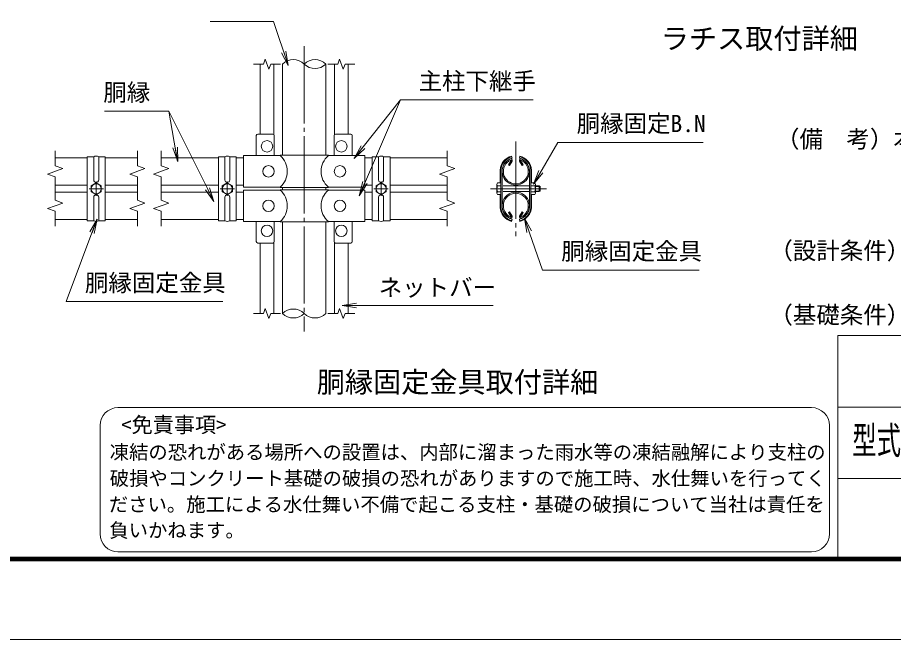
# Model space of a CAD drawing. Units: millimetres, scale not verified. Extents: x -10500 to 10500, y -7425 to 7425.
# Drawn here: x -436 to 5689, y -7425 to -3077 of the extents above; entities that cross this region are included whole.
import ezdxf
from ezdxf.enums import TextEntityAlignment as Align

# ---------------------------------------------------------------- set-up
doc = ezdxf.new("R2010")
doc.units = ezdxf.units.MM
doc.header["$LTSCALE"] = 30
doc.linetypes.add('LONG_CHAIN', pattern=[21, 18, -1, 1, -1])
for name, color, linetype, lineweight in [('0-0_D-TTL', 7, 'Continuous', 9), ('0-1_D-TTL-TXT', 7, 'Continuous', 9), ('0-2_D-STR-TXT', 7, 'Continuous', 9), ('0-4_D-STR1', 1, 'Continuous', 9), ('0-7_D-BMK', 2, 'LONG_CHAIN', 9), ('0-8_D-STR-DIM', 7, 'Continuous', 9), ('0-9_0', 7, 'Continuous', 9), ('0-A_D-STR3', 3, 'Continuous', 9)]:
    doc.layers.add(name, color=color, linetype=linetype, lineweight=lineweight)
doc.styles.add('ＭＳ ゴシック', font='')
doc.styles.get('ＭＳ ゴシック').set_extended_font_data('MS Gothic')

# ---------------------------------------------------------------- blocks, each defined once
blk = doc.blocks.new('_Open')
at = {"layer": '0-9_0'}
blk.add_line((-30, 5), (0, 0), dxfattribs=at)
blk.add_lwpolyline([(-30, -5), (0, 0), (-30, 0)], dxfattribs=at)

msp = doc.modelspace()

# ---------------------------------------------------------------- linework, layer by layer
at = {"layer": '0-0_D-TTL'}
for p, q in [((5300, -5300), (5300, -6850)), ((5300, -5300), (9800, -5300)), ((5300, -5800), (9800, -5800)), ((5300, -6300), (9800, -6300))]:
    msp.add_line(p, q, dxfattribs=at)
at = {"layer": '0-0_D-TTL', "color": 2}
msp.add_lwpolyline([(-10500, 7425), (10500, 7425), (10500, -7425), (-10500, -7425)], close=True, dxfattribs=at)
at = {"layer": '0-0_D-TTL'}
for points in [[(-9825, 6875), (9825, 6875), (9825, -6875), (-9825, -6875)], [(-9818.75, 6868.75), (9818.75, 6868.75), (9818.75, -6868.75), (-9818.75, -6868.75)], [(-9812.5, 6862.5), (9812.5, 6862.5), (9812.5, -6862.5), (-9812.5, -6862.5)], [(-9806.25, 6856.25), (9806.25, 6856.25), (9806.25, -6856.25), (-9806.25, -6856.25)], [(-9800, 6850), (9800, 6850), (9800, -6850), (-9800, -6850)]]:
    msp.add_lwpolyline(points, close=True, dxfattribs=at)
at = {"layer": '0-1_D-TTL-TXT', "color": 2}
for p, q in [((5116.22, -5804.11), (266.22, -5804.11)), ((141.22, -5929.11), (141.22, -6686.95)), ((5241.22, -6686.95), (5241.22, -5929.11)), ((266.22, -6811.95), (5116.22, -6811.95))]:
    msp.add_line(p, q, dxfattribs=at)
for centre, start, end in [((266.22, -5929.11), 90, 180), ((5116.22, -5929.11), 0, 90), ((266.22, -6686.95), 180, 270), ((5116.22, -6686.95), 270, 0)]:
    msp.add_arc(centre, 125, start, end, dxfattribs=at)
at = {"layer": '0-2_D-STR-TXT'}
for p, q in [((2241.02, -3652.05), (1918.08, -4060.26)), ((621.58, -3731.48), (683.43, -4082.69)), ((2890.9, -5090.11), (1836.1, -5090.11))]:
    msp.add_line(p, q, dxfattribs=at)
for points in [[(910.01, -3105.71), (1353.31, -3105.71), (1456.7, -3410.26)], [(3169.72, -3652.05), (2241.02, -3652.05), (1954.66, -4320.77)], [(172.57, -3731.48), (621.58, -3731.48), (935.78, -4361.91)], [(4358.81, -3949.72), (3342.54, -3949.72), (3173.68, -4239.64)], [(1000.29, -5063.09), (-95.93, -5063.09), (119.44, -4489.35)], [(4331.11, -4842.29), (3234.89, -4842.29), (3108.8, -4481.7)]]:
    msp.add_lwpolyline(points, dxfattribs=at)
at = {"layer": '0-4_D-STR1'}
for p, q in [((1417.14, -4039.91), (1417.14, -3402.21)), ((1719.64, -4039.91), (1719.64, -3402.21)), ((51.72, -4057.41), (-173.28, -4057.41)), ((401.72, -4057.41), (176.72, -4057.41)), ((968.39, -4057.41), (568.39, -4057.41)), ((1143.39, -4057.41), (1093.39, -4057.41)), ((1993.39, -4057.41), (2043.39, -4057.41)), ((2168.39, -4057.41), (2568.39, -4057.41)), ((3014.71, -4076.01), (2997.16, -4106.4)), ((3021.65, -4080.02), (3004.11, -4110.41)), ((3074.5, -4080.02), (3092.04, -4110.41)), ((3081.44, -4076.01), (3098.99, -4106.4)), ((2997.16, -4106.4), (3004.11, -4110.41)), ((3098.99, -4106.4), (3092.04, -4110.41)), ((51.72, -4247.91), (-173.28, -4247.91)), ((401.72, -4247.91), (176.72, -4247.91)), ((968.39, -4247.91), (568.39, -4247.91)), ((1143.39, -4247.91), (1093.39, -4247.91)), ((1417.14, -4280.91), (1417.14, -4264.91)), ((1719.64, -4280.91), (1719.64, -4264.91)), ((1993.39, -4247.91), (2043.39, -4247.91)), ((2168.39, -4247.91), (2568.39, -4247.91)), ((51.72, -4297.91), (-173.28, -4297.91)), ((401.72, -4297.91), (176.72, -4297.91)), ((968.39, -4297.91), (568.39, -4297.91)), ((1143.39, -4297.91), (1093.39, -4297.91)), ((1993.39, -4297.91), (2043.39, -4297.91)), ((2168.39, -4297.91), (2568.39, -4297.91)), ((2997.16, -4439.43), (3004.11, -4435.42)), ((3014.71, -4469.82), (2997.16, -4439.43)), ((3021.65, -4465.81), (3004.11, -4435.42)), ((3074.5, -4465.81), (3092.04, -4435.42)), ((3081.44, -4469.82), (3098.99, -4439.43)), ((3098.99, -4439.43), (3092.04, -4435.42)), ((51.72, -4488.41), (-173.28, -4488.41)), ((401.72, -4488.41), (176.72, -4488.41)), ((968.39, -4488.41), (568.39, -4488.41)), ((1143.39, -4488.41), (1093.39, -4488.41)), ((1417.14, -5146.21), (1417.14, -4505.91)), ((1719.64, -5146.21), (1719.64, -4505.91)), ((1993.39, -4488.41), (2043.39, -4488.41)), ((2168.39, -4488.41), (2568.39, -4488.41))]:
    msp.add_line(p, q, dxfattribs=at)
for centre, radius, start, end in [((3048.07, -4152.66), 95.25, 114.32478, 65.67522), ((3048.07, -4152.66), 87.23, 114.32478, 65.67522), ((3012.97, -4075.01), 10.03, 330, 114.32478), ((3012.97, -4075.01), 2, 330, 114.32478), ((3083.18, -4075.01), 10.03, 65.67522, 210), ((3083.18, -4075.01), 2, 65.67522, 210), ((3047.7, -4152.66), 95.25, 5.09104, 65.67522), ((3048.07, -4393.16), 95.25, 294.32478, 245.67522), ((3048.07, -4393.16), 87.23, 294.32478, 245.67522), ((3012.97, -4470.82), 10.03, 245.67522, 30), ((3012.97, -4470.82), 2, 245.67522, 30), ((3083.18, -4470.82), 10.03, 150, 294.32478), ((3083.18, -4470.82), 2, 150, 294.32478)]:
    msp.add_arc(centre, radius, start, end, dxfattribs=at)
at = {"layer": '0-7_D-BMK'}
for p, q in [((1568.39, -3277.21), (1568.39, -5271.21)), ((3048.07, -3943.88), (3048.07, -4604.55)), ((114.22, -4324.21), (114.22, -4224.21)), ((1030.89, -4324.21), (1030.89, -4224.21)), ((2105.89, -4324.21), (2105.89, -4224.21)), ((164.22, -4274.21), (64.22, -4274.21)), ((1080.89, -4274.21), (980.89, -4274.21)), ((2055.89, -4274.21), (2155.89, -4274.21)), ((2869.95, -4274.21), (3263.2, -4274.21))]:
    msp.add_line(p, q, dxfattribs=at)
at = {"layer": '0-8_D-STR-DIM'}
for p, q in [((1295.56, -3366.97), (1282.74, -3402.21)), ((1321.21, -3437.45), (1295.56, -3366.97)), ((1815.56, -3366.97), (1802.74, -3402.21)), ((1841.21, -3437.45), (1815.56, -3366.97)), ((1213.39, -3402.21), (1282.74, -3402.21)), ((1334.04, -3402.21), (1321.21, -3437.45)), ((1334.04, -3402.21), (1403.39, -3402.21)), ((1733.39, -3402.21), (1802.74, -3402.21)), ((1854.04, -3402.21), (1841.21, -3437.45)), ((1854.04, -3402.21), (1923.39, -3402.21)), ((-173.28, -4009.79), (-173.28, -4114.19)), ((401.72, -4009.79), (401.72, -4114.19)), ((568.39, -4009.79), (568.39, -4114.19)), ((2568.39, -4009.79), (2568.39, -4114.19)), ((-226.14, -4171.9), (-120.42, -4133.43)), ((-120.42, -4133.43), (-173.28, -4114.19)), ((348.86, -4171.9), (454.58, -4133.43)), ((454.58, -4133.43), (401.72, -4114.19)), ((515.53, -4171.9), (621.25, -4133.43)), ((621.25, -4133.43), (568.39, -4114.19)), ((2515.53, -4171.9), (2621.25, -4133.43)), ((2621.25, -4133.43), (2568.39, -4114.19)), ((-173.28, -4191.14), (-226.14, -4171.9)), ((-173.28, -4191.14), (-173.28, -4354.69)), ((401.72, -4191.14), (348.86, -4171.9)), ((401.72, -4191.14), (401.72, -4354.69)), ((568.39, -4191.14), (515.53, -4171.9)), ((568.39, -4191.14), (568.39, -4354.69)), ((2568.39, -4191.14), (2515.53, -4171.9)), ((2568.39, -4191.14), (2568.39, -4354.69)), ((-226.14, -4412.4), (-120.42, -4373.93)), ((-120.42, -4373.93), (-173.28, -4354.69)), ((348.86, -4412.4), (454.58, -4373.93)), ((454.58, -4373.93), (401.72, -4354.69)), ((515.53, -4412.4), (621.25, -4373.93)), ((621.25, -4373.93), (568.39, -4354.69)), ((2515.53, -4412.4), (2621.25, -4373.93)), ((2621.25, -4373.93), (2568.39, -4354.69)), ((-173.28, -4431.64), (-226.14, -4412.4)), ((-173.28, -4431.64), (-173.28, -4536.04)), ((401.72, -4431.64), (348.86, -4412.4)), ((401.72, -4431.64), (401.72, -4536.04)), ((568.39, -4431.64), (515.53, -4412.4)), ((568.39, -4431.64), (568.39, -4536.04)), ((2568.39, -4431.64), (2515.53, -4412.4)), ((2568.39, -4431.64), (2568.39, -4536.04)), ((1295.56, -5110.97), (1282.74, -5146.21)), ((1321.21, -5181.45), (1295.56, -5110.97)), ((1815.56, -5110.97), (1802.74, -5146.21)), ((1841.21, -5181.45), (1815.56, -5110.97)), ((1213.39, -5146.21), (1282.74, -5146.21)), ((1334.04, -5146.21), (1321.21, -5181.45)), ((1334.04, -5146.21), (1403.39, -5146.21)), ((1733.39, -5146.21), (1802.74, -5146.21)), ((1854.04, -5146.21), (1841.21, -5181.45)), ((1854.04, -5146.21), (1923.39, -5146.21))]:
    msp.add_line(p, q, dxfattribs=at)
for centre, start, end in [((1492.76, -3478.32), 45.18146, 134.81854), ((1644.01, -3478.32), 45.18146, 134.81854), ((1644.01, -3326.11), 225.18146, 314.81854), ((1492.76, -5222.32), 45.18146, 134.81854), ((1492.76, -5070.11), 225.18146, 314.81854), ((1644.01, -5070.11), 225.18146, 314.81854)]:
    msp.add_arc(centre, 107.29, start, end, dxfattribs=at)
at = {"layer": '0-A_D-STR3'}
for p, q in [((1260.89, -3892.41), (1260.89, -3402.21)), ((1355.89, -3895.8), (1355.89, -3402.21)), ((1780.89, -3895.8), (1780.89, -3402.21)), ((1875.89, -3892.41), (1875.89, -3402.21)), ((1233.39, -4042.41), (1233.39, -3902.41)), ((1348.39, -3892.41), (1243.39, -3892.41)), ((1358.39, -4042.41), (1358.39, -3902.41)), ((1778.39, -4042.41), (1778.39, -3902.41)), ((1788.39, -3892.41), (1893.39, -3892.41)), ((1903.39, -4042.41), (1903.39, -3902.41)), ((1143.39, -4042.41), (1399.39, -4042.41)), ((1143.39, -4262.41), (1143.39, -4042.41)), ((1399.39, -4039.91), (1394.39, -4042.41)), ((1399.39, -4039.91), (1737.39, -4039.91)), ((1737.39, -4039.91), (1742.39, -4042.41)), ((1737.39, -4042.41), (1993.39, -4042.41)), ((1993.39, -4262.41), (1993.39, -4042.41)), ((96.72, -4051.07), (96.72, -4212.91)), ((176.72, -4051.07), (131.72, -4051.07)), ((131.72, -4051.07), (131.72, -4212.91)), ((1013.39, -4051.07), (1013.39, -4212.91)), ((1093.39, -4051.07), (1048.39, -4051.07)), ((1048.39, -4051.07), (1048.39, -4212.91)), ((2043.39, -4051.07), (2088.39, -4051.07)), ((2088.39, -4051.07), (2088.39, -4212.91)), ((2123.39, -4051.07), (2123.39, -4212.91)), ((3018.91, -4046.24), (3022.82, -4060.72)), ((3077.24, -4046.24), (3073.32, -4060.72)), ((2937.82, -4143.57), (2937.82, -4228.71)), ((2942.82, -4143.78), (2942.82, -4404.65)), ((2952.82, -4144.21), (2952.82, -4404.21)), ((3143.32, -4144.21), (3143.32, -4404.21)), ((3153.32, -4143.78), (3153.32, -4404.65)), ((3158.32, -4143.57), (3158.32, -4228.71)), ((1143.39, -4262.41), (1399.39, -4262.41)), ((1143.39, -4283.41), (1399.39, -4283.41)), ((1143.39, -4283.41), (1143.39, -4503.41)), ((1399.39, -4264.91), (1394.39, -4262.41)), ((1399.39, -4280.91), (1394.39, -4283.41)), ((1737.39, -4262.41), (1993.39, -4262.41)), ((1737.39, -4283.41), (1993.39, -4283.41)), ((1993.39, -4283.41), (1993.39, -4503.41)), ((2999.84, -4274.21), (2885.81, -4274.21)), ((2915.32, -4243.04), (2915.32, -4304.77)), ((2920.32, -4233.71), (2942.82, -4233.71)), ((2920.32, -4253.96), (2942.82, -4253.96)), ((2958.82, -4254.21), (3143.32, -4254.21)), ((3096.31, -4274.21), (3210.34, -4274.21)), ((3180.82, -4233.71), (3153.32, -4233.71)), ((3180.82, -4253.96), (3153.32, -4253.96)), ((3185.82, -4243.04), (3185.82, -4304.77)), ((3185.82, -4254.21), (3211.82, -4254.21)), ((3185.82, -4257.6), (3217.82, -4257.6)), ((3211.82, -4254.21), (3211.82, -4294.21)), ((3211.82, -4254.21), (3217.82, -4257.6)), ((3217.82, -4257.6), (3217.82, -4290.83)), ((96.72, -4497.36), (96.72, -4332.91)), ((131.72, -4497.36), (131.72, -4332.91)), ((1013.39, -4497.36), (1013.39, -4332.91)), ((1048.39, -4497.36), (1048.39, -4332.91)), ((2088.39, -4497.36), (2088.39, -4332.91)), ((2123.39, -4497.36), (2123.39, -4332.91)), ((2920.32, -4294.46), (2942.82, -4294.46)), ((2920.32, -4314.71), (2942.82, -4314.71)), ((2937.82, -4404.85), (2937.82, -4319.71)), ((2958.82, -4294.21), (3143.32, -4294.21)), ((3180.82, -4294.46), (3153.32, -4294.46)), ((3180.82, -4314.71), (3153.32, -4314.71)), ((3158.32, -4404.85), (3158.32, -4319.71)), ((3185.82, -4290.83), (3217.82, -4290.83)), ((3185.82, -4294.21), (3211.82, -4294.21)), ((3217.82, -4290.83), (3211.82, -4294.21)), ((1143.39, -4503.41), (1399.39, -4503.41)), ((1233.39, -4503.41), (1233.39, -4643.41)), ((1358.39, -4503.41), (1358.39, -4643.41)), ((1399.39, -4505.91), (1394.39, -4503.41)), ((1399.39, -4505.91), (1737.39, -4505.91)), ((1737.39, -4505.91), (1742.39, -4503.41)), ((1737.39, -4503.41), (1993.39, -4503.41)), ((1778.39, -4503.41), (1778.39, -4643.41)), ((1903.39, -4503.41), (1903.39, -4643.41)), ((3018.91, -4502.18), (3022.82, -4487.7)), ((3077.24, -4502.18), (3073.32, -4487.7)), ((1348.39, -4653.41), (1243.39, -4653.41)), ((1260.89, -5146.21), (1260.89, -4653.41)), ((1355.89, -5146.21), (1355.89, -4650.03)), ((1780.89, -5146.21), (1780.89, -4650.03)), ((1788.39, -4653.41), (1893.39, -4653.41)), ((1875.89, -5146.21), (1875.89, -4653.41))]:
    msp.add_line(p, q, dxfattribs=at)
for points in [[(96.72, -4051.07), (51.72, -4051.07), (51.72, -4497.36), (96.72, -4497.36)], [(131.72, -4497.36), (176.72, -4497.36), (176.72, -4051.07)], [(1013.39, -4051.07), (968.39, -4051.07), (968.39, -4497.36), (1013.39, -4497.36)], [(1048.39, -4497.36), (1093.39, -4497.36), (1093.39, -4051.07)], [(2088.39, -4497.36), (2043.39, -4497.36), (2043.39, -4051.07)], [(2123.39, -4051.07), (2168.39, -4051.07), (2168.39, -4497.36), (2123.39, -4497.36)], [(1399.39, -4264.91), (1737.39, -4264.91), (1742.39, -4262.41)], [(1399.39, -4280.91), (1737.39, -4280.91), (1742.39, -4283.41)]]:
    msp.add_lwpolyline(points, dxfattribs=at)
for points in [[(114.22, -4314.71), (149.3, -4294.46), (149.3, -4253.96), (114.22, -4233.71), (79.15, -4253.96), (79.15, -4294.46)], [(1030.89, -4314.71), (1065.96, -4294.46), (1065.96, -4253.96), (1030.89, -4233.71), (995.81, -4253.96), (995.81, -4294.46)], [(2105.89, -4314.71), (2070.81, -4294.46), (2070.81, -4253.96), (2105.89, -4233.71), (2140.96, -4253.96), (2140.96, -4294.46)]]:
    msp.add_lwpolyline(points, close=True, dxfattribs=at)
for centre, radius in [((1308.39, -3977.41), 40), ((1828.39, -3977.41), 40), ((1318.39, -4152.41), 40), ((1818.39, -4152.41), 40), ((114.22, -4274.21), 35.17), ((1030.89, -4274.21), 35.17), ((2105.89, -4274.21), 35.17), ((1318.39, -4393.41), 40), ((1818.39, -4393.41), 40), ((1308.39, -4568.41), 40), ((1828.39, -4568.41), 40)]:
    msp.add_circle(centre, radius, dxfattribs=at)
for centre, radius, start, end in [((1243.39, -3902.41), 10, 90, 180), ((1348.39, -3902.41), 10, 0, 90), ((1788.39, -3902.41), 10, 90, 180), ((1893.39, -3902.41), 10, 0, 90), ((1306.46, -4152.41), 144, 310.19176, 49.80824), ((1830.32, -4152.41), 144, 130.19176, 229.80824), ((114.22, -4079.19), 33.12, 58.10921, 121.89079), ((1030.89, -4079.19), 33.12, 58.10921, 121.89079), ((2105.89, -4079.19), 33.12, 58.10921, 121.89079), ((3047.7, -4152.66), 110.25, 105.13812, 175.26816), ((3047.7, -4152.66), 105.25, 105.13812, 175.157), ((3047.7, -4152.66), 95.25, 105.13812, 174.90896), ((3048.45, -4152.66), 95.25, 5.09104, 74.86188), ((3048.45, -4152.66), 105.25, 4.843, 74.86188), ((3048.45, -4152.66), 110.25, 4.843, 74.86188), ((114.22, -4212.91), 17.5, 180, 0), ((1030.89, -4212.91), 17.5, 180, 0), ((2105.89, -4212.91), 17.5, 180, 0), ((1306.46, -4393.41), 144, 310.19176, 49.80824), ((1830.32, -4393.41), 144, 130.19176, 229.80824), ((2928.01, -4243.84), 12.71, 127.21089, 232.78911), ((2958.83, -4274.21), 43.51, 152.26063, 207.73937), ((2942.82, -4228.71), 5, 180, 270), ((3153.32, -4228.71), 5, 270, 0), ((3173.14, -4243.84), 12.71, 307.21089, 52.78911), ((3142.32, -4274.21), 43.51, 332.26063, 27.73937), ((114.22, -4332.91), 17.5, 0, 180), ((1030.89, -4332.91), 17.5, 0, 180), ((2105.89, -4332.91), 17.5, 0, 180), ((2928.07, -4304.59), 12.75, 127.42505, 232.57495), ((2942.82, -4319.71), 5, 90, 180), ((3153.32, -4319.71), 5, 0, 90), ((3173.08, -4304.59), 12.75, 307.42505, 52.57495), ((3047.7, -4395.76), 110.25, 184.73184, 254.86188), ((3047.7, -4395.76), 105.25, 184.843, 254.86188), ((3047.7, -4395.76), 95.25, 185.09104, 254.86188), ((3048.45, -4395.76), 95.25, 285.13812, 354.90896), ((3048.45, -4395.76), 105.25, 285.13812, 355.157), ((3048.45, -4395.76), 110.25, 285.13812, 355.26816), ((114.22, -4469.23), 33.12, 238.10921, 301.89079), ((1030.89, -4469.23), 33.12, 238.10921, 301.89079), ((2105.89, -4469.23), 33.12, 238.10921, 301.89079), ((1243.39, -4643.41), 10, 180, 270), ((1348.39, -4643.41), 10, 270, 0), ((1788.39, -4643.41), 10, 180, 270), ((1893.39, -4643.41), 10, 270, 0)]:
    msp.add_arc(centre, radius, start, end, dxfattribs=at)

# ---------------------------------------------------------------- block references
at = {"layer": '0-2_D-STR-TXT', "xscale": 3.333333, "yscale": 3.333333}
for p, rotation in [((1457.34, -3412.15), 288.74977), ((1916.84, -4061.83), 231.6529), ((683.78, -4084.66), 279.98686), ((3172.67, -4241.36), 239.78171), ((1953.87, -4322.61), 246.81834), ((936.68, -4363.7), 296.49098), ((120.14, -4487.48), 69.42471), ((3108.13, -4479.82), 109.27461), ((1834.1, -5090.11), 180)]:
    msp.add_blockref('_Open', p, dxfattribs=dict(at, rotation=rotation))

# ---------------------------------------------------------------- texts
at = {"layer": '0-1_D-TTL-TXT', "style": 'ＭＳ ゴシック'}
for s, height, p in [('ラチス取付詳細', 144.3, (4061.94, -3339.37)), ('（備\u3000考）本図に使用する菱形金網は下記規格を選択出来ます。', 120.3, (4867.54, -4022.87)), ('（設計条件）風荷重：昭和57年改正 建築基準法・同施行令に基づく', 120.3, (4821.2, -4803.18)), ('（基礎条件）長期許容地耐力49kN/m の場合。', 120.3, (4821.2, -5252.16)), ('胴縁固定金具取付詳細', 144.3, (1656.27, -5741.21)), (' <免責事項>', 108.2, (214.51, -6010.71)), ('凍結の恐れがある場所への設置は、内部に溜まった雨水等の凍結融解により支柱の', 99.19, (208.22, -6194.94)), ('破損やコンクリート基礎の破損の恐れがありますので施工時、水仕舞いを行ってく', 99.19, (208.74, -6377.78)), ('ださい。施工による水仕舞い不備で起こる支柱・基礎の破損について当社は責任を', 99.19, (202.44, -6560.1)), ('負いかねます。', 99.19, (205.64, -6740.77))]:
    msp.add_text(s, height=height, dxfattribs=at).set_placement(p, align=Align.BOTTOM_LEFT)
at = {"layer": '0-1_D-TTL-TXT', "style": 'ＭＳ ゴシック', "width": 0.65}
msp.add_text('型式', height=192.4, dxfattribs=at).set_placement((5400.67, -6187.01), align=Align.BOTTOM_LEFT)
at = {"layer": '0-2_D-STR-TXT', "style": 'ＭＳ ゴシック'}
for s, p in [('主柱下継手', (2368.33, -3617.41)), ('胴縁', (163.69, -3696.52)), ('胴縁固定B.N', (3473.66, -3914.13)), ('胴縁固定金具', (3366.01, -4806.7)), ('胴縁固定金具', (35.19, -5027.5)), ('ネットバー', (2089.5, -5060.23))]:
    msp.add_text(s, height=120.3, dxfattribs=at).set_placement(p, align=Align.BOTTOM_LEFT)

doc.saveas('drawing.dxf')
